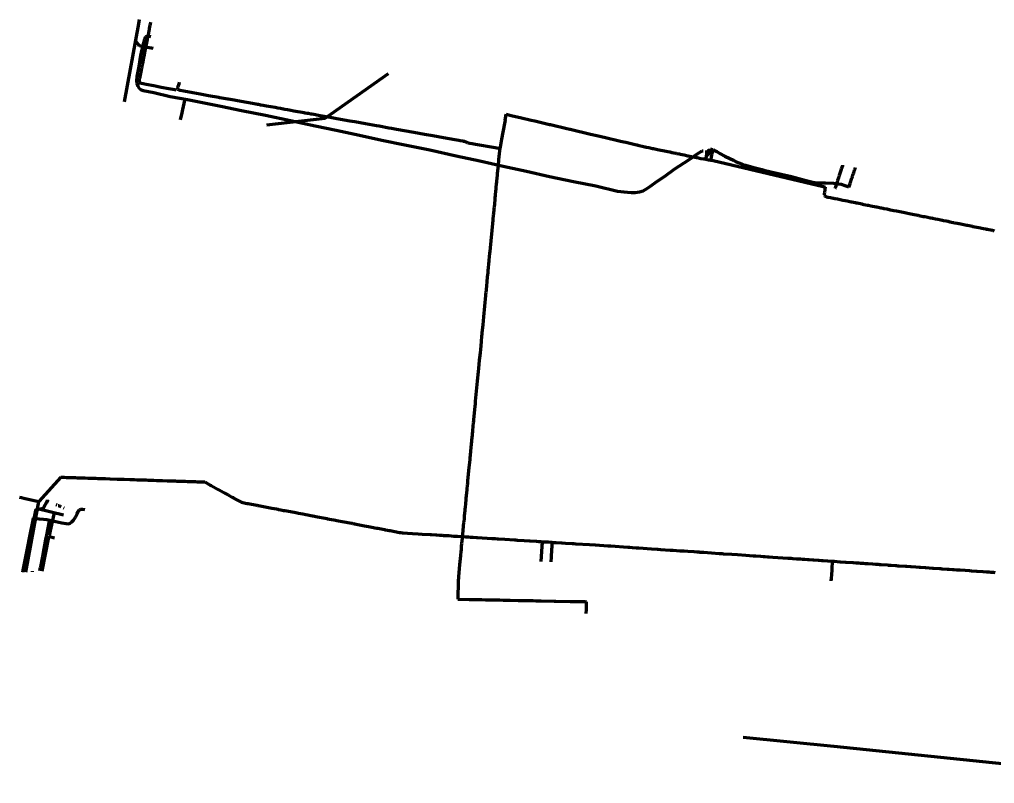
# Model space of a CAD drawing. Header units: metres. Extents: x 601342 to 604900, y 1147583 to 1148061.
# Drawn here: x 602597.7 to 602844.2, y 1147696.5 to 1147889.7 of the extents above; entities that cross this region are included whole.
import ezdxf

# ---------------------------------------------------------------- set-up
doc = ezdxf.new("R2010")
doc.units = ezdxf.units.M
doc.header["$MEASUREMENT"] = 0
for name, pattern in [('DGN Style 1', [119.167938, 0.198283, -118.969655]), ('DGN Style 3', [277.595861, 198.282758, -79.313103]), ('DGN Style 4', [317.450696, 158.626207, -79.313103, 0.198283, -79.313103]), ('DGN Style 5', [138.79793, 59.484827, -79.313103]), ('DGN Style 7', [396.565515, 178.454482, -79.313103, 59.484827, -79.313103])]:
    doc.linetypes.add(name, pattern=pattern)
for name, color, linetype, lineweight in [('TF_E_LS-_Kabl-_1', 1, 'DGN Style 7', 70), ('TF_F_---_Ledn-_1', 6, 'DGN Style 3', 70), ('TF_K_---_Ledn-dd_2', 13, 'DGN Style 3', 70), ('TF_K_FAL_Ledn-_1', 3, 'DGN Style 4', 70), ('TF_K_FAL_Ledn-_2', 3, 'DGN Style 4', 70), ('TF_K_RGN_Ledn-_1', 3, 'DGN Style 5', 70), ('TF_K_RGN_Ledn-_2', 3, 'DGN Style 5', 70), ('TF_K_RGN_Ledn-_300_2', 3, 'Continuous', 70), ('TF_K_RGN_Ledn-_800_1', 3, 'Continuous', 100), ('TF_K_SPI_Ledn-_1', 3, 'DGN Style 1', 70), ('TF_K_SPI_Ledn-_2', 3, 'DGN Style 1', 70), ('TF_K_SPI_Tryk-_1', 3, 'Continuous', 70), ('TF_K_SPI_Tryk-_2', 3, 'Continuous', 70), ('TF_V_---_Ledn-_1', 140, 'DGN Style 3', 70), ('TF_V_---_Ledn-_2', 140, 'DGN Style 3', 70), ('TF_V_---_Ledn-dd_1', 13, 'DGN Style 3', 70), ('TF_V_---_Ledn-dd_2', 13, 'DGN Style 3', 70)]:
    doc.layers.add(name, color=color, linetype=linetype, lineweight=lineweight)

msp = doc.modelspace()

# ---------------------------------------------------------------- linework, layer by layer
at = {"layer": 'TF_E_LS-_Kabl-_1'}
msp.add_polyline3d([(602630.897268, 1147885.333952, 41.47), (602630.05105, 1147885.448527, 41.456028), (602629.86008, 1147885.470601, 41.442759), (602629.686191, 1147885.415901, 41.364339), (602629.503482, 1147885.298426, 41.198054), (602629.399873, 1147885.167706, 41.262728), (602629.285292, 1147884.745097, 41.302578), (602628.857674, 1147883.222791, 41.260861), (602628.267024, 1147880.550825, 41.29985), (602627.848986, 1147877.755202, 41.299943), (602627.353869, 1147875.230137, 41.35612), (602627.238952, 1147874.223883, 41.480161), (602627.320197, 1147873.4799, 41.537481), (602627.564019, 1147872.843509, 41.563569), (602627.925699, 1147872.271048, 41.490784), (602628.386111, 1147871.919436, 41.49695), (602628.931766, 1147871.755401, 41.559515), (602631.612909, 1147871.198936, 41.526637), (602635.770555, 1147870.246012, 41.410071), (602640.153441, 1147869.424634, 41.354103), (602644.383194, 1147868.589497, 41.224122), (602648.571876, 1147867.779035, 40.9861), (602653.80411, 1147866.703667, 40.841868), (602659.85869, 1147865.448964, 40.809037), (602666.148084, 1147864.137864, 40.697799), (602672.409631, 1147862.771378, 40.824412), (602677.768379, 1147861.704081, 40.762701), (602683.608092, 1147860.395141, 40.82121), (602689.281005, 1147859.202356, 40.753606), (602695.119554, 1147857.993505, 40.764605), (602701.396867, 1147856.696618, 40.664806), (602708.080299, 1147855.17406, 40.756188), (602714.05471, 1147853.911005, 40.893217), (602719.975311, 1147852.589153, 41.031855), (602725.868239, 1147851.367001, 41.165152), (602731.637472, 1147850.017387, 41.065977), (602737.779894, 1147848.688753, 40.845992), (602743.358577, 1147847.611575, 40.647731), (602748.877823, 1147846.304501, 40.559077), (602750.464677, 1147846.075843, 40.542317), (602752.31192, 1147845.935634, 40.625252), (602753.351634, 1147845.921266, 40.603121), (602754.405972, 1147846.09536, 40.623352), (602755.326245, 1147846.375009, 40.650265), (602756.204878, 1147846.841524, 40.633971), (602757.200885, 1147847.505866, 40.660189), (602758.811633, 1147848.684204, 40.552126), (602760.723626, 1147850.00713, 40.385994), (602763.409016, 1147851.89218, 40.194121), (602766.88841, 1147854.230737, 40.089397), (602769.207451, 1147855.791963, 40.084124), (602770.291564, 1147856.460997, 40.108605), (602770.541142, 1147856.481239, 40.593248)], dxfattribs=at)
at = {"layer": 'TF_F_---_Ledn-_1'}
msp.add_line((602598.496761, 1147749.90602, 42.638281), (602598.688812, 1147750.879881, 42.626), dxfattribs=at)
for points in [[(602602.139448, 1147763.475285, 42.371), (602602.620617, 1147763.394199, 42.315), (602603.706341, 1147763.315215, 42.308), (602604.594666, 1147763.230029, 42.362), (602605.632047, 1147763.016851, 42.43), (602606.837923, 1147762.73696, 42.418), (602608.330781, 1147762.425699, 42.498), (602609.43516, 1147762.185851, 42.535), (602610.031653, 1147762.161251, 42.491), (602610.501981, 1147762.286755, 42.49), (602610.914505, 1147762.620706, 42.495), (602611.295801, 1147763.075987, 42.471), (602611.820448, 1147763.840842, 42.386), (602612.221397, 1147764.691654, 42.388), (602612.471752, 1147765.252194, 42.357), (602612.669398, 1147765.517587, 42.316), (602612.85853, 1147765.694248, 42.328), (602613.144151, 1147765.856082, 42.337), (602613.61017, 1147765.872672, 42.39), (602614.199007, 1147765.757478, 42.39)], [(602598.688812, 1147750.879881, 42.626), (602599.646744, 1147755.892919, 42.579), (602600.350866, 1147759.372796, 42.535), (602601.038473, 1147762.688197, 42.425), (602601.219939, 1147763.58172, 42.363), (602601.287616, 1147763.648096, 42.362), (602602.139448, 1147763.475285, 42.371)]]:
    msp.add_polyline3d(points, dxfattribs=at)
at = {"layer": 'TF_K_---_Ledn-dd_2'}
msp.add_polyline3d([(602602.83, 1147750.22, 43.47), (602603.01, 1147751.14, 43.46), (602603.03, 1147751.26, 43.46), (602603.46, 1147753.48, 43.36), (602603.47, 1147753.53, 43.36), (602603.52, 1147753.81, 43.34), (602603.63, 1147754.39, 43.32), (602604.36, 1147758.21, 43.25), (602604.57, 1147759.3, 43.24), (602605.25, 1147762.84, 43.16), (602605.281333, 1147763.005708, 43.148469)], dxfattribs=at)
at = {"layer": 'TF_K_FAL_Ledn-_1', "extrusion": (0.0063649006922406, 0.0042078207814672, 0.9999708907180495), "elevation": 8705.518238, "flags": 128}
msp.add_lwpolyline([(602611.728653, 1147842.35119), (602615.350258, 1147862.135367), (602615.547358, 1147863.212087)], dxfattribs=at)
at = {"layer": 'TF_K_FAL_Ledn-_2'}
msp.add_polyline3d([(602631.42, 1147882.36, 40.674687), (602631.05, 1147882.43, 40.73), (602630.92, 1147882.45, 40.67), (602629.43, 1147882.72, 40.43), (602629.31, 1147882.74, 40.42), (602629.18, 1147882.77, 40.43), (602628.58, 1147882.88, 40.5), (602627.972591, 1147882.99218, 40.481731), (602627.85, 1147883.16, 40.48), (602627.43, 1147883.77, 40.38), (602627.05, 1147884.33, 40.31), (602627.025955, 1147884.360672, 40.314578)], dxfattribs=at)
at = {"layer": 'TF_K_RGN_Ledn-_1'}
msp.add_line((602599.273888, 1147749.941662, 41.377496), (602602.549826, 1147767.827455, 40.97), dxfattribs=at)
at = {"layer": 'TF_K_RGN_Ledn-_1', "extrusion": (0.0121756070335547, 0.0134970146776222, 0.9998347789450797), "elevation": 22869.454289, "flags": 128}
msp.add_lwpolyline([(602562.902544, 1147569.815203), (602557.374622, 1147563.688352)], dxfattribs=at)
at = {"layer": 'TF_K_RGN_Ledn-_1', "extrusion": (0.0014334880623593, -0.0003509860846381, 0.9999989109597787), "elevation": 502.023143, "flags": 128}
msp.add_lwpolyline([(602608.109162, 1147764.595057), (602601.527729, 1147766.206503)], dxfattribs=at)
at = {"layer": 'TF_K_RGN_Ledn-_2'}
for points in [[(602608.08, 1147773.95, 41.562891), (602608.27, 1147773.94, 41.57), (602608.71, 1147773.93, 41.73), (602608.94, 1147773.92, 41.7), (602609.53, 1147773.9, 41.65), (602610.57, 1147773.87, 41.62), (602611.78, 1147773.83, 41.59), (602612.28, 1147773.81, 41.63), (602612.66, 1147773.8, 41.59), (602613.37, 1147773.77, 41.5), (602613.6, 1147773.77, 41.49), (602614.21, 1147773.74, 41.48), (602614.97, 1147773.72, 41.49), (602615.84, 1147773.69, 41.64), (602615.92, 1147773.69, 41.66), (602615.94, 1147773.69, 41.66), (602616.03, 1147773.68, 41.64), (602616.72, 1147773.66, 41.47), (602616.99, 1147773.65, 41.49), (602617.49, 1147773.63, 41.47), (602618.46, 1147773.6, 41.41), (602619.37, 1147773.57, 41.31), (602620.49, 1147773.53, 41.43), (602620.55, 1147773.53, 41.43), (602622.34, 1147773.47, 41.29), (602622.55, 1147773.47, 41.3), (602623.34, 1147773.44, 41.4), (602623.51, 1147773.43, 41.38), (602623.83, 1147773.42, 41.37), (602624.15, 1147773.41, 41.37), (602625.59, 1147773.36, 41.3), (602626.29, 1147773.34, 41.35), (602626.69, 1147773.33, 41.28), (602627.32, 1147773.31, 41.26), (602627.77, 1147773.29, 41.38), (602627.92, 1147773.29, 41.4), (602627.97, 1147773.28, 41.4), (602628.22, 1147773.28, 41.49), (602628.53, 1147773.26, 41.63), (602629.09, 1147773.25, 41.99), (602629.44, 1147773.23, 42.04), (602629.7, 1147773.23, 42.05), (602630.17, 1147773.21, 41.98), (602630.35, 1147773.2, 41.99), (602631.27, 1147773.17, 42.2), (602631.58, 1147773.16, 42.16), (602632.31, 1147773.14, 42.18), (602632.98, 1147773.12, 42.16), (602633.26, 1147773.11, 42.16), (602633.43, 1147773.1, 42.13), (602633.83, 1147773.09, 42.12), (602633.84, 1147773.09, 42.12), (602633.85, 1147773.09, 42.11), (602634.96, 1147773.05, 41.72), (602635.42, 1147773.03, 41.66), (602635.47, 1147773.03, 41.66), (602636.04, 1147773.01, 41.62), (602636.25, 1147773.01, 41.68), (602636.33, 1147773, 41.7), (602636.51, 1147773, 41.72), (602637.14, 1147772.98, 41.78), (602637.41, 1147772.97, 41.69), (602637.53, 1147772.96, 41.68), (602637.62, 1147772.96, 41.68), (602638.49, 1147772.93, 41.76), (602638.76, 1147772.92, 41.73), (602639.47, 1147772.9, 41.75), (602639.57, 1147772.89, 41.74), (602640.15, 1147772.88, 41.64), (602640.67, 1147772.86, 41.55), (602640.72, 1147772.86, 41.55), (602642.17, 1147772.81, 41.5), (602642.61, 1147772.79, 41.49), (602642.84, 1147772.79, 41.51), (602643.03, 1147772.78, 41.52), (602643.15, 1147772.78, 41.58), (602644.18, 1147772.74, 41.62), (602644.43, 1147772.73, 41.59), (602644.486471, 1147772.733358, 41.583179)], [(602644.49, 1147772.73, 41.581113), (602645.6, 1147772.12, 41.15), (602645.89, 1147771.96, 41.09), (602646.09, 1147771.85, 41.04), (602647.91, 1147770.84, 40.77), (602647.92, 1147770.83, 40.77), (602647.94, 1147770.82, 40.77), (602649.32, 1147770.06, 40.78), (602649.61, 1147769.9, 40.69), (602650.44, 1147769.44, 40.63), (602650.68, 1147769.31, 40.67), (602651.41, 1147768.9, 40.68), (602651.66, 1147768.76, 40.66), (602651.71, 1147768.73, 40.65), (602651.95, 1147768.6, 40.66), (602652.3, 1147768.41, 40.58), (602653.48, 1147767.75, 40.53), (602653.800044, 1147767.58114, 40.532779)], [(602597.66, 1147768.87, 41.600864), (602598.15, 1147768.77, 41.58), (602598.73, 1147768.64, 41.6), (602600.6, 1147768.25, 41.57), (602601.82, 1147767.99, 41.56), (602602.549826, 1147767.827455, 41.532638)], [(602653.8, 1147767.58, 40.532814), (602654.82, 1147767.39, 40.53), (602655.21, 1147767.31, 40.54), (602655.5, 1147767.26, 40.51), (602657.68, 1147766.84, 40.54), (602657.88, 1147766.8, 40.57), (602658.13, 1147766.76, 40.56), (602661.5, 1147766.11, 40.53), (602662.63, 1147765.9, 40.45), (602663, 1147765.83, 40.41), (602663.16, 1147765.8, 40.43), (602663.74, 1147765.69, 40.54), (602664.45, 1147765.55, 40.44), (602664.74, 1147765.5, 40.42), (602666.2, 1147765.22, 40.51), (602667.5, 1147764.97, 40.44), (602668.24, 1147764.83, 40.42), (602669.28, 1147764.63, 40.41), (602670.07, 1147764.48, 40.38), (602670.61, 1147764.38, 40.41), (602670.88, 1147764.33, 40.38), (602671.71, 1147764.17, 40.53), (602671.83, 1147764.15, 40.54), (602671.86, 1147764.14, 40.54), (602673.04, 1147763.92, 40.43), (602674.99, 1147763.55, 40.47), (602675.34, 1147763.48, 40.39), (602675.57, 1147763.43, 40.36), (602676.56, 1147763.25, 40.41), (602677.15, 1147763.13, 40.3), (602678.31, 1147762.91, 40.36), (602679.22, 1147762.74, 40.23), (602681.66, 1147762.28, 40.17), (602681.86, 1147762.24, 40.18), (602682.12, 1147762.19, 40.18), (602682.38, 1147762.14, 40.15), (602684.89, 1147761.66, 40.09), (602685.87, 1147761.47, 40.06), (602687.15, 1147761.23, 40.08), (602687.2, 1147761.22, 40.1), (602687.51, 1147761.16, 40.19), (602688.02, 1147761.07, 40.26), (602688.27, 1147761.02, 40.26), (602689.99, 1147760.69, 40.07), (602690.16, 1147760.66, 40.05), (602690.73, 1147760.55, 40.13), (602691.13, 1147760.47, 40.17), (602691.42, 1147760.42, 40.18), (602693.71, 1147759.98, 40), (602694.088271, 1147759.912411, 39.928275)], [(602694.09, 1147759.91, 39.927694), (602694.49, 1147759.88, 39.85), (602694.64, 1147759.88, 39.84), (602695.77, 1147759.8, 39.84), (602697.04, 1147759.72, 39.9), (602698.45, 1147759.63, 39.87), (602699.45, 1147759.57, 39.85), (602701.51, 1147759.44, 39.83), (602701.88, 1147759.42, 39.83), (602702.94, 1147759.35, 39.89), (602702.98, 1147759.35, 39.9), (602703.08, 1147759.34, 39.88), (602703.87, 1147759.29, 39.8), (602704.38, 1147759.26, 39.75), (602704.62, 1147759.24, 39.71), (602704.88, 1147759.23, 39.7), (602706.18, 1147759.15, 39.81), (602707.52, 1147759.06, 39.69), (602707.65, 1147759.05, 39.7), (602708.42, 1147759, 39.72), (602709.62, 1147758.93, 39.75), (602709.97, 1147758.91, 39.8), (602710.52, 1147758.87, 39.86), (602711.23, 1147758.83, 39.91), (602711.73, 1147758.79, 39.86), (602712.3, 1147758.76, 39.87), (602712.39, 1147758.75, 39.88), (602713.2, 1147758.7, 39.83), (602713.49, 1147758.68, 39.87), (602714.68, 1147758.61, 39.84), (602715.9, 1147758.53, 39.83), (602717.06, 1147758.46, 39.8), (602717.95, 1147758.4, 39.83), (602718.53, 1147758.36, 39.84), (602718.78, 1147758.35, 39.81), (602720.35, 1147758.25, 39.83), (602722.83, 1147758.09, 39.8), (602723.24, 1147758.07, 39.73), (602723.5, 1147758.05, 39.8), (602725.27, 1147757.94, 39.78), (602726.61, 1147757.85, 39.8), (602726.75, 1147757.84, 39.8), (602728.41, 1147757.74, 39.87), (602728.97, 1147757.7, 39.82), (602729.45, 1147757.67, 39.82), (602730.23, 1147757.62, 39.77), (602731.46, 1147757.55, 39.72), (602732.26, 1147757.5, 39.77), (602732.88, 1147757.46, 39.75), (602733.15, 1147757.44, 39.74), (602733.37, 1147757.43, 39.71), (602734.69, 1147757.34, 39.75), (602734.87, 1147757.33, 39.74), (602735.75, 1147757.27, 39.81), (602737.43, 1147757.17, 39.72), (602737.8, 1147757.15, 39.69), (602738.35, 1147757.11, 39.67), (602741.82, 1147756.89, 39.66), (602743.21, 1147756.8, 39.66), (602743.32, 1147756.8, 39.67), (602746.41, 1147756.6, 39.62), (602746.47, 1147756.6, 39.62), (602746.57, 1147756.59, 39.62), (602746.67, 1147756.58, 39.62), (602747.046851, 1147756.556135, 39.626601)], [(602729.6, 1147752.65, 39.914146), (602729.84, 1147756.44, 39.9), (602729.86, 1147756.64, 39.89), (602729.86, 1147756.78, 39.88), (602729.89, 1147757.18, 39.84), (602729.91652, 1147757.644212, 39.790089)], [(602732.09, 1147752.49, 39.911089), (602732.17, 1147753.73, 39.91), (602732.29, 1147755.63, 39.82), (602732.34, 1147756.43, 39.77), (602732.36, 1147756.67, 39.81), (602732.38, 1147756.98, 39.75), (602732.412187, 1147757.485424, 39.767366)], [(602802.93, 1147747.7, 39.622439), (602802.94, 1147747.84, 39.61), (602802.96, 1147748.2, 39.67), (602802.98, 1147748.37, 39.73), (602802.98, 1147748.42, 39.73), (602803.04, 1147749.24, 39.65), (602803.12, 1147750.54, 39.52), (602803.13, 1147750.67, 39.55), (602803.16, 1147751.1, 39.51), (602803.24, 1147752.29, 39.55), (602803.267822, 1147752.690488, 39.580764)]]:
    msp.add_polyline3d(points, dxfattribs=at)
at = {"layer": 'TF_K_RGN_Ledn-_300_2'}
for points in [[(602639.37, 1147869.16, 40.441666), (602639.05, 1147867.68, 40.4), (602638.88, 1147866.88, 40.41), (602638.7, 1147866.05, 40.54), (602638.62, 1147865.69, 40.57), (602638.41, 1147864.73, 40.19), (602638.310436, 1147864.268882, 40.501643)], [(602747.05, 1147756.56, 39.626405), (602747.18, 1147756.55, 39.63), (602751.48, 1147756.26, 39.67), (602751.9, 1147756.23, 39.69), (602752.58, 1147756.18, 39.73), (602753.62, 1147756.11, 39.73), (602754.29, 1147756.06, 39.74), (602757.46, 1147755.84, 39.67), (602758.93, 1147755.74, 39.79), (602759.09, 1147755.73, 39.8), (602759.71, 1147755.69, 39.69), (602759.77, 1147755.69, 39.68), (602762.2, 1147755.52, 39.63), (602762.49, 1147755.5, 39.66), (602762.98, 1147755.47, 39.68), (602764.67, 1147755.35, 39.68), (602765.69, 1147755.28, 39.71), (602766.69, 1147755.21, 39.71), (602768.21, 1147755.11, 39.66), (602768.96, 1147755.05, 39.69), (602769.52, 1147755.02, 39.68), (602769.57, 1147755.01, 39.66), (602769.7, 1147755, 39.67), (602770.66, 1147754.94, 39.54), (602771.65, 1147754.87, 39.54), (602772.62, 1147754.8, 39.55), (602774.62, 1147754.67, 39.44), (602775.37, 1147754.61, 39.45), (602775.64, 1147754.59, 39.43), (602777.75, 1147754.45, 39.5), (602779.24, 1147754.35, 39.53), (602781.31, 1147754.21, 39.55), (602783.19, 1147754.08, 39.46), (602783.54, 1147754.05, 39.45), (602783.82, 1147754.03, 39.47), (602785.01, 1147753.95, 39.54), (602785.68, 1147753.91, 39.59), (602786.1, 1147753.88, 39.55), (602786.81, 1147753.83, 39.5), (602787.23, 1147753.8, 39.5), (602788.16, 1147753.73, 39.5), (602791.9, 1147753.48, 39.54), (602792.78, 1147753.42, 39.52), (602793.23, 1147753.39, 39.49), (602793.28, 1147753.38, 39.51), (602794.12, 1147753.33, 39.58), (602794.24, 1147753.32, 39.53), (602794.78, 1147753.28, 39.61), (602795.14, 1147753.25, 39.62), (602795.62, 1147753.22, 39.68), (602795.82, 1147753.21, 39.66), (602796.18, 1147753.18, 39.66), (602796.95, 1147753.13, 39.58), (602797.16, 1147753.12, 39.64), (602797.34, 1147753.1, 39.58), (602798.29, 1147753.04, 39.65), (602798.37, 1147753.03, 39.68), (602798.54, 1147753.02, 39.66), (602799.61, 1147752.95, 39.65), (602799.8, 1147752.93, 39.66), (602800.49, 1147752.89, 39.55), (602800.9, 1147752.86, 39.56), (602801.93, 1147752.79, 39.52), (602802.08, 1147752.78, 39.52), (602803.64, 1147752.67, 39.6), (602805.11, 1147752.57, 39.48), (602805.24, 1147752.56, 39.49), (602806.51, 1147752.47, 39.55), (602806.52, 1147752.47, 39.55), (602806.53, 1147752.47, 39.55), (602806.57, 1147752.47, 39.55), (602808.35, 1147752.35, 39.5), (602808.44, 1147752.34, 39.48), (602809.16, 1147752.29, 39.5), (602809.64, 1147752.26, 39.44), (602809.88, 1147752.24, 39.47), (602810.3, 1147752.21, 39.46), (602810.77, 1147752.18, 39.52), (602811.05, 1147752.16, 39.5), (602811.52, 1147752.13, 39.66), (602811.91, 1147752.1, 39.62), (602812.07, 1147752.09, 39.65), (602812.24, 1147752.08, 39.67), (602813.38, 1147752, 39.83), (602814.1, 1147751.95, 39.82), (602814.48, 1147751.93, 39.77), (602814.9, 1147751.9, 39.8), (602815.12, 1147751.88, 39.72), (602815.56, 1147751.85, 39.66), (602817.15, 1147751.74, 39.69), (602817.28, 1147751.73, 39.69), (602817.64, 1147751.71, 39.69), (602818.09, 1147751.68, 39.75), (602819.15, 1147751.61, 39.72), (602819.39, 1147751.59, 39.65), (602819.4, 1147751.59, 39.65), (602819.41, 1147751.59, 39.65), (602819.73, 1147751.56, 39.73), (602820.08, 1147751.54, 39.81), (602821.68, 1147751.43, 39.95), (602821.89, 1147751.42, 39.97), (602821.99, 1147751.41, 39.96), (602822.96, 1147751.34, 39.82), (602823.13, 1147751.33, 39.82), (602824.28, 1147751.25, 39.82), (602825.17, 1147751.19, 39.97), (602825.25, 1147751.19, 39.97), (602825.49, 1147751.17, 39.99), (602826.66, 1147751.09, 39.99), (602826.84, 1147751.08, 40.02), (602828.54, 1147750.96, 39.83), (602828.61, 1147750.95, 39.83), (602828.72, 1147750.95, 39.82), (602830.31, 1147750.84, 39.83), (602830.61, 1147750.82, 39.83), (602830.79, 1147750.8, 39.83), (602830.93, 1147750.8, 39.85), (602832.19, 1147750.71, 39.88), (602832.21, 1147750.71, 39.88), (602832.28, 1147750.7, 39.88), (602832.7, 1147750.67, 39.91), (602833.6, 1147750.61, 40.03), (602833.81, 1147750.6, 40.04), (602833.88, 1147750.59, 40.04), (602834.62, 1147750.54, 39.95), (602835.05, 1147750.51, 40.01), (602835.54, 1147750.48, 40.02), (602836.81, 1147750.39, 39.98), (602837.81, 1147750.32, 39.92), (602837.91, 1147750.32, 39.92), (602838.39, 1147750.28, 39.97), (602839.65, 1147750.2, 40.02), (602839.82, 1147750.18, 40.05), (602841.21, 1147750.09, 39.92), (602841.24, 1147750.09, 39.92), (602841.28, 1147750.08, 39.93), (602842.18, 1147750.02, 40.02), (602842.82, 1147749.98, 40.03), (602843.23, 1147749.95, 40.05), (602843.96, 1147749.9, 40.03), (602844.34, 1147749.87, 40.04)]]:
    msp.add_polyline3d(points, dxfattribs=at)
at = {"layer": 'TF_K_RGN_Ledn-_800_1'}
for p, q in [((602690.897336, 1147875.943952, 38.738483), (602674.832205, 1147864.60528, 38.67)), ((602780.610877, 1147708.207941, 41.073177), (602803.56873, 1147705.912158, 40.87))]:
    msp.add_line(p, q, dxfattribs=at)
at = {"layer": 'TF_K_RGN_Ledn-_800_1', "extrusion": (-0.0053722420185944, -0.0005876029887087, 0.9999853967625835), "elevation": -3873.534295, "flags": 128}
msp.add_lwpolyline([(602666.34299, 1147862.527345), (602651.627672, 1147860.917842)], dxfattribs=at)
at = {"layer": 'TF_K_RGN_Ledn-_800_1', "extrusion": (0.0077792712129936, -0.0008017085114843, 0.9999694196338491), "elevation": 3810.115601, "flags": 128}
msp.add_lwpolyline([(602785.010553, 1147709.335597), (602876.591581, 1147699.897818)], dxfattribs=at)
at = {"layer": 'TF_K_SPI_Ledn-_1'}
msp.add_line((602600.920582, 1147750.017185, 40.519674), (602604.739187, 1147768.021051, 43.16), dxfattribs=at)
at = {"layer": 'TF_K_SPI_Ledn-_2', "extrusion": (0.9886977270191946, 0.1242012950539781, 0.0839692973293976), "elevation": 738351.708954, "flags": 128}
msp.add_lwpolyline([(1063707.995994, -62176.806647), (1063709.376499, -62176.831472), (1063709.983078, -62176.861824)], dxfattribs=at)
at = {"layer": 'TF_K_SPI_Ledn-_2'}
msp.add_polyline3d([(602608.95, 1147766.13, 41.758662), (602608.22, 1147766.43, 41.77), (602608.05, 1147766.5, 41.79), (602607.99, 1147766.52, 41.78), (602607.66, 1147766.66, 41.73), (602607.15, 1147766.86, 41.65), (602605.1, 1147767.7, 41.65), (602604.91, 1147767.77, 41.65), (602604.722474, 1147767.85158, 41.661234)], dxfattribs=at)
at = {"layer": 'TF_K_SPI_Tryk-_1', "extrusion": (-0.0748526097459688, -0.1347444729436023, 0.9880490948456804), "elevation": -199719.290233, "flags": 128}
msp.add_lwpolyline([(-30594.193654, 1280499.94304), (-30594.193654, 1280497.607493)], dxfattribs=at)
at = {"layer": 'TF_K_SPI_Tryk-_2'}
msp.add_polyline3d([(602603.62, 1147766, 41.476422), (602602.13, 1147765.71, 41.47), (602602, 1147765.69, 41.47), (602601.96, 1147765.68, 41.47), (602601.94, 1147765.67, 41.47), (602601.88, 1147765.66, 41.47), (602601.722246, 1147765.628457, 41.474988), (602601.69, 1147765.5, 41.48), (602601.11, 1147762.51, 41.62), (602600.64, 1147760.12, 41.62), (602600.27, 1147758.22, 41.66), (602600.04, 1147757.03, 41.67), (602599.25, 1147752.96, 41.75), (602599.23, 1147752.87, 41.75), (602599.22, 1147752.84, 41.75), (602599.21, 1147752.79, 41.75), (602599.02, 1147751.81, 41.78), (602598.7, 1147750.15, 41.83), (602598.67, 1147750.03, 41.83), (602598.67, 1147750.01, 41.84)], dxfattribs=at)
at = {"layer": 'TF_V_---_Ledn-_1'}
msp.add_line((602603.401619, 1147750.130973, 42.189949), (602605.077462, 1147758.76346, 42.058), dxfattribs=at)
at = {"layer": 'TF_V_---_Ledn-_1', "flags": 128}
for points, elevation in [([(602770.66598, 1147854.413815), (602771.246181, 1147854.341988)], 39.46), ([(602771.850093, 1147854.209358), (602772.463135, 1147854.109634)], 39.42)]:
    msp.add_lwpolyline(points, dxfattribs=dict(at, elevation=elevation))
at = {"layer": 'TF_V_---_Ledn-_1', "extrusion": (0.0630553473061592, -0.0138481043248716, 0.9979139507907019), "elevation": 22151.721281, "flags": 128}
msp.add_lwpolyline([(1250433.445458, -341801.502226), (1250433.445458, -341802.121823)], dxfattribs=at)
at = {"layer": 'TF_V_---_Ledn-_1', "extrusion": (-0.9444815179403692, 0.1735538150435169, 0.2789869809738381), "elevation": -370080.792572, "flags": 128}
msp.add_lwpolyline([(-1237891.069024, 107557.777038), (-1237891.250023, 107557.751881), (-1237891.843682, 107557.766625)], dxfattribs=at)
at = {"layer": 'TF_V_---_Ledn-_1', "extrusion": (-0.6924949779915711, 0.0989919324385975, 0.7145987005085624), "elevation": -303760.439309, "flags": 128}
msp.add_lwpolyline([(-1221602.654914, 310358.124076), (-1221602.096635, 310358.115639), (-1221601.8791, 310358.09215)], dxfattribs=at)
at = {"layer": 'TF_V_---_Ledn-_1', "extrusion": (-0.0341702707146356, 0.0074820269458059, 0.9993880186754646), "elevation": -11969.226991, "flags": 128}
msp.add_lwpolyline([(-1250219.119122, 343092.688147), (-1250219.119122, 343093.259905)], dxfattribs=at)
at = {"layer": 'TF_V_---_Ledn-_1', "extrusion": (0.0051058459580678, -0.001207569243597, 0.9999862359620628), "elevation": 1730.99248, "flags": 128}
msp.add_lwpolyline([(602764.962837, 1147856.914622), (602792.784714, 1147850.334639)], dxfattribs=at)
at = {"layer": 'TF_V_---_Ledn-_1', "extrusion": (0.0374686944627813, 0.0159832735178973, 0.9991699714777796), "elevation": 40971.777059, "flags": 128}
msp.add_lwpolyline([(819279.066296, -1004004.80745), (819278.750879, -1004005.298424), (819277.579609, -1004004.561963)], dxfattribs=at)
at = {"layer": 'TF_V_---_Ledn-_1'}
for points in [[(602774.786399, 1147855.817412, 39.83), (602776.049835, 1147855.147095, 39.91), (602777.262549, 1147854.537892, 39.91), (602778.230968, 1147854.093879, 39.97), (602778.91015, 1147853.711675, 39.93), (602779.55118, 1147853.424763, 39.94), (602780.192743, 1147853.167267, 39.98), (602780.756166, 1147852.964302, 39.98), (602781.301383, 1147852.805435, 39.98), (602782.760835, 1147852.402788, 39.91), (602784.014274, 1147852.103218, 39.86), (602785.379895, 1147851.742037, 39.74), (602785.875697, 1147851.5852, 39.731968), (602787.677515, 1147851.118438, 39.636823), (602790.232742, 1147850.578916, 39.643325), (602792.851536, 1147849.997264, 39.662177), (602794.708367, 1147849.467882, 39.628532), (602796.604833, 1147848.934892, 39.598692), (602798.256232, 1147848.566967, 39.56089), (602799.314365, 1147848.41285, 39.56089), (602800.41706, 1147848.352186, 39.516821), (602801.440501, 1147848.385281, 39.481311), (602803.474839, 1147848.31168, 39.460864), (602804.162749, 1147848.205792, 39.427682), (602804.704066, 1147848.145093, 39.428974), (602805.390472, 1147847.997127, 39.410903), (602806.393189, 1147847.714092, 39.430731), (602806.826089, 1147847.52932, 39.7)], [(602806.826089, 1147847.52932, 39.7), (602807.23172, 1147847.374027, 39.43171), (602807.387956, 1147847.312144, 39.419812), (602807.460615, 1147847.493838, 39.45)], [(602603.403732, 1147750.13107, 42.162357), (602605.075018, 1147758.777567, 42.062), (602605.115492, 1147758.991134, 42.085), (602605.285489, 1147758.962391, 42.091), (602606.493399, 1147758.60643, 41.839138)]]:
    msp.add_polyline3d(points, dxfattribs=at)
at = {"layer": 'TF_V_---_Ledn-_2'}
for p, q in [((602720.47, 1147864.26, 40.363908), (602720.386801, 1147863.842463, 40.36197)), ((602720.47, 1147864.26, 40.363908), (602720.543453, 1147864.677921, 40.365719)), ((602771.38, 1147855.1, 39.490091), (602772.9589, 1147856.813108, 39.713391))]:
    msp.add_line(p, q, dxfattribs=at)
for points in [[(602638.05, 1147873.8, 40.8558), (602637.91, 1147873.32, 40.89), (602637.711925, 1147872.648015, 40.815366), (602637.642552, 1147872.453206, 40.793443), (602637.64, 1147872.4, 40.79), (602637.617275, 1147872.218182, 40.780476), (602637.656763, 1147872.10178, 40.781808), (602637.767922, 1147871.996309, 40.792514)], [(602709.81, 1147858.88, 39.912295), (602709.79, 1147858.88, 39.91), (602709.06, 1147859.01, 39.94), (602708.73, 1147859.07, 40.05), (602707.77, 1147859.25, 40.08), (602704.84, 1147859.77, 40.15), (602702.16, 1147860.25, 40.17), (602700.1, 1147860.62, 40.16), (602697.41, 1147861.1, 40.14), (602692.99, 1147861.89, 40.13), (602691.69, 1147862.13, 40.12), (602691.08, 1147862.24, 40.15), (602688.59, 1147862.68, 40.17), (602687.92, 1147862.8, 40.18), (602685.15, 1147863.3, 40.15), (602682.44, 1147863.78, 40.12), (602681.78, 1147863.9, 40.12), (602681.17, 1147864.01, 40.15), (602677.89, 1147864.6, 40.18), (602676.19, 1147864.9, 40.19), (602674.67, 1147865.17, 40.26), (602674.62, 1147865.18, 40.25), (602674.18, 1147865.26, 40.08), (602673.23, 1147865.43, 40.02), (602672.12, 1147865.63, 40), (602671.61, 1147865.72, 40.06), (602671.36, 1147865.77, 40.02), (602670.75, 1147865.88, 39.95), (602670.44, 1147865.93, 40.05), (602670.41, 1147865.94, 40.06), (602669.9, 1147866.03, 39.96), (602669.63, 1147866.08, 39.92), (602667.04, 1147866.54, 40), (602666.26, 1147866.68, 40.02), (602665.43, 1147866.83, 39.96), (602664.72, 1147866.96, 39.96), (602664.41, 1147867.01, 39.88), (602664.35, 1147867.02, 39.87), (602663.67, 1147867.15, 39.88), (602663.02, 1147867.26, 39.92), (602662.33, 1147867.39, 39.94), (602660.12, 1147867.78, 39.97), (602660.08, 1147867.79, 39.97), (602659.27, 1147867.93, 40.02), (602658.7, 1147868.04, 40.03), (602658.4, 1147868.09, 40.08), (602658.09, 1147868.15, 40.03), (602657.77, 1147868.2, 40.04), (602657.48, 1147868.25, 40.06), (602652.77, 1147869.1, 40.2), (602651.92, 1147869.25, 40.12), (602650.4, 1147869.52, 40.22), (602650.38, 1147869.53, 40.22), (602650.35, 1147869.53, 40.22), (602648.32, 1147869.89, 40.31), (602648.08, 1147869.94, 40.32), (602645.42, 1147870.41, 40.49), (602643.74, 1147870.71, 40.56), (602643.36, 1147870.78, 40.65), (602641.49, 1147871.12, 40.63), (602639.24, 1147871.52, 40.82), (602638.300395, 1147871.691834, 40.844741), (602638.26, 1147871.71, 40.85), (602637.767922, 1147871.996309, 40.792514)], [(602720.54, 1147864.68, 40.365678), (602720.704961, 1147865.718348, 40.369948), (602722.29, 1147865.35, 40.39), (602724.25, 1147864.89, 40.42), (602727, 1147864.25, 40.48), (602727.95, 1147864.02, 40.5), (602731.65, 1147863.16, 40.56), (602731.88, 1147863.1, 40.56), (602731.92, 1147863.09, 40.56), (602736.1, 1147862.11, 40.59), (602736.85, 1147861.94, 40.6), (602736.86, 1147861.94, 40.6), (602736.87, 1147861.93, 40.6), (602742.05, 1147860.72, 40.64), (602743.67, 1147860.34, 40.72), (602745.83, 1147859.84, 40.75), (602749.26, 1147859.03, 40.78), (602749.64, 1147858.94, 40.78), (602750.44, 1147858.76, 40.76), (602750.99, 1147858.63, 40.7), (602753.33, 1147858.08, 40.44), (602753.78, 1147857.97, 40.37), (602754.01, 1147857.92, 40.35), (602755.43, 1147857.59, 40.12), (602755.502406, 1147857.566717, 40.118551), (602755.81449, 1147857.4877, 40.105023), (602756.15, 1147857.41, 40.09), (602756.179626, 1147857.402027, 40.091423), (602756.79, 1147857.27, 40.12), (602757.7, 1147857.09, 40.09), (602758, 1147857.02, 40.07), (602758.95, 1147856.83, 39.94), (602761.15, 1147856.37, 39.73), (602761.64, 1147856.27, 39.69), (602762.09, 1147856.18, 39.66), (602762.64, 1147856.07, 39.68), (602763.12, 1147855.97, 39.63), (602763.68, 1147855.85, 39.45), (602763.8, 1147855.83, 39.43), (602764.56, 1147855.67, 39.59), (602764.62, 1147855.66, 39.62), (602764.74, 1147855.63, 39.61), (602765.71, 1147855.43, 39.6), (602766.63, 1147855.24, 39.55), (602766.71, 1147855.23, 39.53), (602767.59, 1147855.05, 39.5), (602768.86, 1147854.78, 39.59), (602769.01, 1147854.75, 39.59), (602769.93, 1147854.56, 39.59), (602770.66598, 1147854.413815, 39.540855)], [(602720.39, 1147863.84, 40.362007), (602720.31, 1147863.4, 40.36), (602719.55, 1147859.41, 40.37), (602719.17, 1147857.42, 40.39), (602719.091071, 1147857.016854, 40.398624)], [(602719.09, 1147857.02, 40.39851), (602718.97, 1147855.75, 40.43), (602718.82, 1147854.22, 40.48), (602718.68, 1147852.76, 40.4), (602718.48, 1147850.67, 40.14), (602718.41, 1147849.98, 40.09), (602718.4, 1147849.88, 40.12), (602718.39, 1147849.77, 40.11), (602718.27, 1147848.53, 39.68), (602718.23, 1147848.09, 39.55), (602718.14, 1147847.19, 39.52), (602718.13, 1147847.03, 39.52), (602718.1, 1147846.77, 39.4), (602718.05, 1147846.27, 39.07), (602718.04, 1147846.19, 39.01), (602718.03, 1147846.09, 39), (602717.97, 1147845.44, 38.92), (602717.95, 1147845.21, 38.92), (602717.89, 1147844.61, 39.11), (602717.83, 1147843.93, 39.39), (602717.76, 1147843.23, 39.9), (602717.74, 1147843, 40.04), (602717.66, 1147842.23, 40.38), (602717.62, 1147841.79, 40.58), (602717.58, 1147841.4, 40.83), (602717.53, 1147840.86, 40.86), (602717.5, 1147840.54, 40.94), (602717.47, 1147840.26, 41.07), (602717.35, 1147839, 41.08), (602717.31, 1147838.63, 41.09), (602717.31, 1147838.55, 41.09), (602717.3, 1147838.48, 41.09), (602717.27, 1147838.12, 41.09), (602716.67, 1147831.96, 41.23), (602716.58, 1147831.01, 41.11), (602716.54, 1147830.58, 41.04), (602716.45, 1147829.7, 40.88), (602716.37, 1147828.82, 40.51), (602716.33, 1147828.45, 40.34), (602716.29, 1147827.99, 40.12), (602716.17, 1147826.8, 39.47), (602716.12, 1147826.28, 39.38), (602716.06, 1147825.68, 39.31), (602716.05, 1147825.49, 39.26), (602716.02, 1147825.23, 39.21), (602715.95, 1147824.45, 39.05), (602715.85, 1147823.47, 39.17), (602715.72, 1147822.13, 39.35), (602715.66, 1147821.48, 39.38), (602715.65, 1147821.35, 39.33), (602715.57, 1147820.56, 39.26), (602715.53, 1147820.18, 39.29), (602715.52, 1147820.07, 39.28), (602715.51, 1147819.98, 39.28), (602715.5, 1147819.88, 39.28), (602715.25, 1147817.21, 39.36), (602714.98, 1147814.48, 39.42), (602714.79, 1147812.44, 39.47), (602714.59, 1147810.38, 39.56), (602714.55, 1147810.04, 39.58), (602714.52, 1147809.7, 39.59), (602714.37, 1147808.16, 39.5), (602714.19, 1147806.26, 39.38), (602714.11, 1147805.4, 39.33), (602713.99, 1147804.16, 39.33), (602713.93, 1147803.54, 39.36), (602713.82, 1147802.43, 39.49), (602713.64, 1147800.61, 39.52), (602713.41, 1147798.19, 39.54), (602712.92, 1147793.13, 39.6), (602712.88, 1147792.68, 39.61), (602712.85, 1147792.37, 39.62), (602712.8, 1147791.86, 39.62), (602712.47, 1147788.46, 39.62), (602712.43, 1147788.05, 39.57), (602712.4, 1147787.76, 39.62), (602712.21, 1147785.75, 39.55), (602712.2, 1147785.61, 39.54), (602712.18, 1147785.48, 39.52), (602712.13, 1147784.9, 39.55), (602712.1, 1147784.6, 39.62), (602711.98, 1147783.33, 39.73), (602711.94, 1147782.92, 39.79), (602711.89, 1147782.47, 39.83), (602711.86, 1147782.16, 39.97), (602711.81, 1147781.6, 40.15), (602711.75, 1147781.02, 40.39), (602711.74, 1147780.91, 40.43), (602711.69, 1147780.34, 40.54), (602711.61, 1147779.59, 40.68), (602711.61, 1147779.51, 40.67), (602711.53, 1147778.75, 40.62), (602711.49, 1147778.34, 40.61), (602711.43, 1147777.67, 40.6), (602711.3, 1147776.29, 40.54), (602710.98, 1147773.02, 40.4), (602710.97, 1147772.92, 40.41), (602710.9, 1147772.23, 40.52), (602710.88, 1147772.02, 40.47), (602710.77, 1147770.84, 40.17), (602710.68, 1147769.93, 39.58), (602710.67, 1147769.83, 39.52), (602710.64, 1147769.47, 39.35), (602710.62, 1147769.26, 39.22), (602710.56, 1147768.65, 38.98), (602710.54, 1147768.43, 38.9), (602710.53, 1147768.38, 38.91), (602710.52, 1147768.3, 38.96), (602710.42, 1147767.23, 39.38), (602710.34, 1147766.38, 39.72), (602710.29, 1147765.84, 39.8), (602710.24, 1147765.37, 39.88), (602710.2, 1147764.98, 39.94), (602710.18, 1147764.7, 39.93), (602710.14, 1147764.31, 39.86), (602710.06, 1147763.51, 39.9), (602709.98, 1147762.66, 39.94), (602709.97, 1147762.52, 39.92), (602709.68, 1147759.57, 40), (602709.67, 1147759.51, 40), (602709.66, 1147759.39, 40.01), (602709.62, 1147758.93, 40.05), (602709.58, 1147758.52, 40.1), (602709.44, 1147757.09, 40.29), (602709.38, 1147756.48, 40.22), (602709.31, 1147755.71, 40.33), (602709.31, 1147755.68, 40.33), (602709.3, 1147755.67, 40.33), (602709.24, 1147755.02, 40.37), (602709.17, 1147754.23, 40.29), (602709.16, 1147754.15, 40.27), (602709.15, 1147754.09, 40.28), (602709.15, 1147754.04, 40.28), (602708.93, 1147751.76, 40.32), (602708.635993, 1147748.786111, 40.369419)], [(602711.5, 1147858.34, 40.049382), (602711.139809, 1147858.427914, 40.019317), (602711.03, 1147858.47, 40.01), (602710.637038, 1147858.620411, 39.980016), (602710.152981, 1147858.809477, 39.942944), (602709.88, 1147858.87, 39.92), (602709.810941, 1147858.882927, 39.912538)], [(602719.09, 1147857.02, 40.39851), (602718.36, 1147857.15, 40.38), (602717.9, 1147857.23, 40.37), (602712.96, 1147858.09, 40.14), (602712.1, 1147858.24, 40.1), (602711.5, 1147858.34, 40.05)], [(602772.17, 1147856.42, 39.672985), (602772.297366, 1147856.954361, 39.809036), (602772.56, 1147856.9, 39.7), (602772.575307, 1147856.895014, 39.697534)], [(602772.58, 1147856.9, 39.698656), (602772.9589, 1147856.813108, 39.713391), (602773.032839, 1147856.766842, 39.711721), (602773.22, 1147856.67, 39.71), (602773.986239, 1147856.272281, 39.834567), (602774.21, 1147856.14, 39.87), (602774.786399, 1147855.817412, 40.010142)], [(602771.38, 1147855.1, 39.490091), (602771.464311, 1147855.624638, 39.502868), (602771.495568, 1147855.778922, 39.506677), (602771.5, 1147855.8, 39.51), (602771.503755, 1147855.907396, 39.50052), (602771.5, 1147855.92, 39.5), (602771.5, 1147856.19, 39.5), (602771.500853, 1147856.398015, 39.539849), (602771.499977, 1147856.546189, 39.567499), (602771.99, 1147856.45, 39.67), (602772.172162, 1147856.424039, 39.674058), (602772.31, 1147856.4, 39.67), (602772.47, 1147856.37, 39.61), (602772.820285, 1147856.306262, 39.624473), (602772.794042, 1147856.155806, 39.599187), (602772.69, 1147855.6, 39.51), (602772.66, 1147855.43, 39.49), (602772.66, 1147855.42, 39.492527), (602772.595506, 1147854.874412, 39.493877)], [(602805.8, 1147852.85, 39.37), (602805.79, 1147852.8, 39.36), (602805.74, 1147852.68, 39.42), (602805.45, 1147851.79, 39.3), (602805.45, 1147851.77, 39.3), (602805.1, 1147850.73, 39.92), (602804.94, 1147850.24, 40.2), (602804.82, 1147849.86, 40.42), (602804.8, 1147849.81, 40.48), (602804.79, 1147849.78, 40.49), (602804.73, 1147849.61, 40.48), (602804.52, 1147848.95, 40.54), (602804.3, 1147848.31, 40.15), (602804.27, 1147848.21, 40.08), (602803.98, 1147847.31, 39.67), (602803.94, 1147847.21, 39.63), (602803.9, 1147847.09, 39.62), (602803.87, 1147846.99, 39.64), (602803.842806, 1147846.901135, 39.652685)], [(602807.46, 1147847.49, 40.167298), (602807.7, 1147848.21, 40.36), (602808.15, 1147849.57, 40.1), (602808.19, 1147849.7, 40.07), (602808.27, 1147849.95, 39.91), (602808.49, 1147850.61, 39.51), (602808.54, 1147850.76, 39.4), (602808.59, 1147850.91, 39.38), (602808.82, 1147851.61, 39.3), (602808.88, 1147851.78, 39.3), (602808.93, 1147851.95, 39.37), (602809.04, 1147852.28, 39.43)], [(602801.2, 1147845.94, 39.601334), (602801.15103, 1147845.632637, 39.552779), (602801.15, 1147845.51, 39.54), (602801.150723, 1147845.414684, 39.520947), (602801.16, 1147845.37, 39.52), (602801.1978, 1147845.249616, 39.519215), (602801.272042, 1147845.116781, 39.526529), (602801.37514, 1147845.001416, 39.536327), (602801.5527, 1147844.885421, 39.552769), (602801.732388, 1147844.831377, 39.569079), (602802.078042, 1147844.776401, 39.600197), (602802.15, 1147844.77, 39.61), (602802.7, 1147844.65, 39.65), (602803.37, 1147844.52, 39.57), (602803.54, 1147844.49, 39.59), (602803.8, 1147844.43, 39.57), (602804.47, 1147844.3, 39.58), (602805.81, 1147844.03, 39.66), (602806.45, 1147843.9, 39.65), (602806.96, 1147843.79, 39.65), (602807.94, 1147843.59, 39.67), (602808.16, 1147843.55, 39.7), (602808.57, 1147843.47, 39.82), (602808.97, 1147843.39, 39.75), (602809.19, 1147843.34, 39.74), (602809.47, 1147843.29, 39.74), (602810.32, 1147843.11, 39.79), (602810.65, 1147843.05, 39.76), (602810.85, 1147843.01, 39.75), (602811.2, 1147842.93, 39.86), (602812.07, 1147842.76, 39.91), (602812.3, 1147842.71, 39.9), (602812.35, 1147842.7, 39.92), (602812.93, 1147842.59, 39.9), (602814.27, 1147842.31, 39.74), (602814.35, 1147842.3, 39.73), (602814.37, 1147842.29, 39.73), (602814.47, 1147842.27, 39.75), (602815.13, 1147842.14, 39.89), (602815.44, 1147842.08, 39.92), (602815.67, 1147842.03, 39.91), (602816.22, 1147841.92, 39.85), (602817.01, 1147841.76, 39.81), (602817.2, 1147841.72, 39.81), (602817.56, 1147841.65, 39.81), (602817.85, 1147841.59, 39.87), (602818.29, 1147841.5, 39.9), (602818.75, 1147841.41, 39.91), (602819.39, 1147841.28, 39.82), (602820.24, 1147841.11, 39.82), (602821.49, 1147840.85, 39.91), (602821.83, 1147840.78, 39.88), (602822.66, 1147840.62, 39.88), (602823.86, 1147840.37, 39.9), (602824.91, 1147840.16, 39.82), (602824.97, 1147840.15, 39.81), (602825.01, 1147840.14, 39.82), (602825.07, 1147840.13, 39.82), (602826.2, 1147839.9, 39.88), (602826.58, 1147839.82, 39.92), (602827.36, 1147839.67, 39.92), (602827.97, 1147839.54, 39.93), (602828.23, 1147839.49, 39.91), (602828.51, 1147839.43, 39.93), (602829.27, 1147839.28, 39.87), (602829.89, 1147839.15, 39.95), (602830.63, 1147839, 39.86), (602830.73, 1147838.99, 39.83), (602830.94, 1147838.94, 39.85), (602831.27, 1147838.88, 39.87), (602832, 1147838.73, 39.88), (602832.36, 1147838.65, 39.98), (602832.89, 1147838.55, 39.98), (602833.35, 1147838.46, 39.93), (602833.77, 1147838.37, 39.96), (602834, 1147838.32, 39.96), (602834.11, 1147838.3, 39.91), (602834.77, 1147838.17, 39.99), (602835.16, 1147838.09, 39.98), (602835.26, 1147838.07, 39.99), (602837.18, 1147837.68, 40.04), (602837.29, 1147837.66, 40.04), (602837.31, 1147837.65, 40.05), (602837.36, 1147837.64, 40.04), (602838.61, 1147837.39, 39.98), (602838.7, 1147837.37, 39.99), (602840.25, 1147837.06, 39.96), (602841.45, 1147836.82, 39.88), (602841.91, 1147836.72, 39.88), (602842.19, 1147836.67, 39.93), (602842.4, 1147836.62, 40), (602842.73, 1147836.56, 39.99), (602843.26, 1147836.45, 39.91), (602843.64, 1147836.37, 39.84), (602843.75, 1147836.35, 39.85), (602844.05, 1147836.29, 39.82), (602844.199132, 1147836.255883, 39.823961)], [(602708.64, 1147748.79, 40.369391), (602708.63, 1147748.48, 40.38), (602708.62, 1147747.69, 40.39), (602708.52, 1147743.11, 40.49), (602708.517867, 1147743.087593, 40.486695), (602711.36, 1147743.03, 40.51), (602711.8, 1147743.03, 40.5), (602713.05, 1147743, 40.57), (602714.58, 1147742.97, 40.61), (602715.46, 1147742.95, 40.47), (602715.5, 1147742.95, 40.47), (602717.85, 1147742.91, 40.49), (602718.37, 1147742.9, 40.45), (602718.88, 1147742.89, 40.39), (602719.1, 1147742.88, 40.42), (602719.97, 1147742.86, 40.52), (602720.03, 1147742.86, 40.52), (602720.19, 1147742.86, 40.46), (602720.4, 1147742.86, 40.4), (602720.43, 1147742.85, 40.4), (602720.5, 1147742.85, 40.39), (602721.3, 1147742.84, 40.49), (602721.73, 1147742.83, 40.41), (602723.79, 1147742.79, 40.49), (602723.91, 1147742.79, 40.5), (602723.97, 1147742.79, 40.5), (602727.43, 1147742.72, 40.37), (602728.19, 1147742.7, 40.38), (602728.37, 1147742.7, 40.36), (602729.54, 1147742.68, 40.42), (602732.89, 1147742.61, 40.42), (602732.95, 1147742.61, 40.42), (602732.97, 1147742.61, 40.42), (602733.25, 1147742.6, 40.42), (602736.9, 1147742.53, 40.44), (602737.04, 1147742.53, 40.41), (602737.41, 1147742.52, 40.45), (602739.22, 1147742.48, 40.45), (602740.67, 1147742.46, 40.4), (602740.954149, 1147742.449543, 40.394267), (602740.94, 1147741.88, 40.41), (602740.94, 1147741.75, 40.41), (602740.93, 1147741.43, 40.51), (602740.92, 1147740.71, 40.44), (602740.92, 1147740.44, 40.45), (602740.9, 1147739.47, 40.47)]]:
    msp.add_polyline3d(points, dxfattribs=at)
at = {"layer": 'TF_V_---_Ledn-dd_1', "extrusion": (-0.0457340245866677, -0.2063854757615005, 0.9774013681133279), "elevation": -264399.282652, "flags": 128}
msp.add_lwpolyline([(340019.08227, 1222692.890234), (340019.08227, 1222687.232498)], dxfattribs=at)
at = {"layer": 'TF_V_---_Ledn-dd_2'}
for points in [[(602630.78, 1147888.97, 41.82), (602630.68, 1147888.48, 41.88), (602630.64, 1147888.27, 41.87), (602630.47, 1147887.38, 41.86), (602630.42, 1147887.16, 41.87), (602630.35, 1147886.8, 41.87), (602630.16, 1147885.8, 41.95), (602630.13, 1147885.68, 41.97), (602630.09, 1147885.44, 41.95), (602629.97, 1147884.85, 41.9), (602629.93, 1147884.65, 41.91), (602629.69, 1147883.39, 42.04), (602629.68, 1147883.34, 42.04), (602629.67, 1147883.31, 42.03), (602629.56, 1147882.74, 41.95), (602629.45, 1147882.16, 41.92), (602629.18, 1147880.8, 41.9), (602629.17, 1147880.74, 41.9), (602629.09, 1147880.34, 41.92), (602629.03, 1147880, 41.93), (602629.02, 1147879.98, 41.93), (602628.75, 1147878.58, 41.91), (602628.7, 1147878.31, 41.91), (602628.57, 1147877.64, 42.02), (602628.52, 1147877.41, 42.04), (602628.32, 1147876.38, 41.99), (602628.26, 1147876.07, 42.04), (602628.13, 1147875.38, 42.11), (602628.03, 1147874.85, 42.13), (602627.96, 1147874.52, 42.11), (602627.9, 1147874.2, 42.06), (602627.803875, 1147873.694351, 42.088351)], [(602627.8, 1147873.69, 42.088538), (602628.55, 1147873.55, 42.11), (602628.93, 1147873.48, 42.1), (602629.72, 1147873.33, 42.05), (602631.59, 1147872.97, 42.11), (602632.4, 1147872.82, 42.08), (602633.47, 1147872.61, 42.13), (602635.41, 1147872.25, 42.12), (602636.95, 1147871.95, 41.95), (602637.04, 1147871.94, 41.96), (602637.26, 1147871.89, 41.95), (602637.278014, 1147871.889538, 41.946561)]]:
    msp.add_polyline3d(points, dxfattribs=at)

doc.saveas('drawing.dxf')
